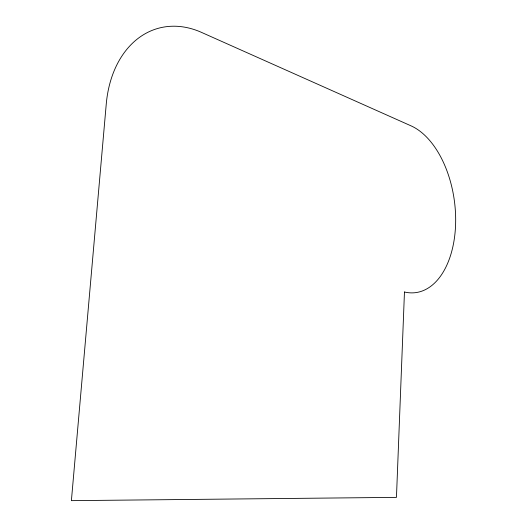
<?xml version="1.0" encoding="UTF-8"?>
<svg xmlns="http://www.w3.org/2000/svg" width="527" height="527" viewBox="0 0 527 527"><rect width="100%" height="100%" fill="white"/><g stroke="black" fill="none" stroke-linecap="round" stroke-linejoin="round"><path stroke-width="0.79" d="M404.466 291.998L396.456 497.369L71.395 500.65L106.25 104.102A109.497 79.215 74.5 0 1 201.512 32.391L410.948 125.808A85.552 50.328 82.5 0 1 455.565 225.299A85.552 50.328 82.5 0 1 404.466 291.998"/></g></svg>
